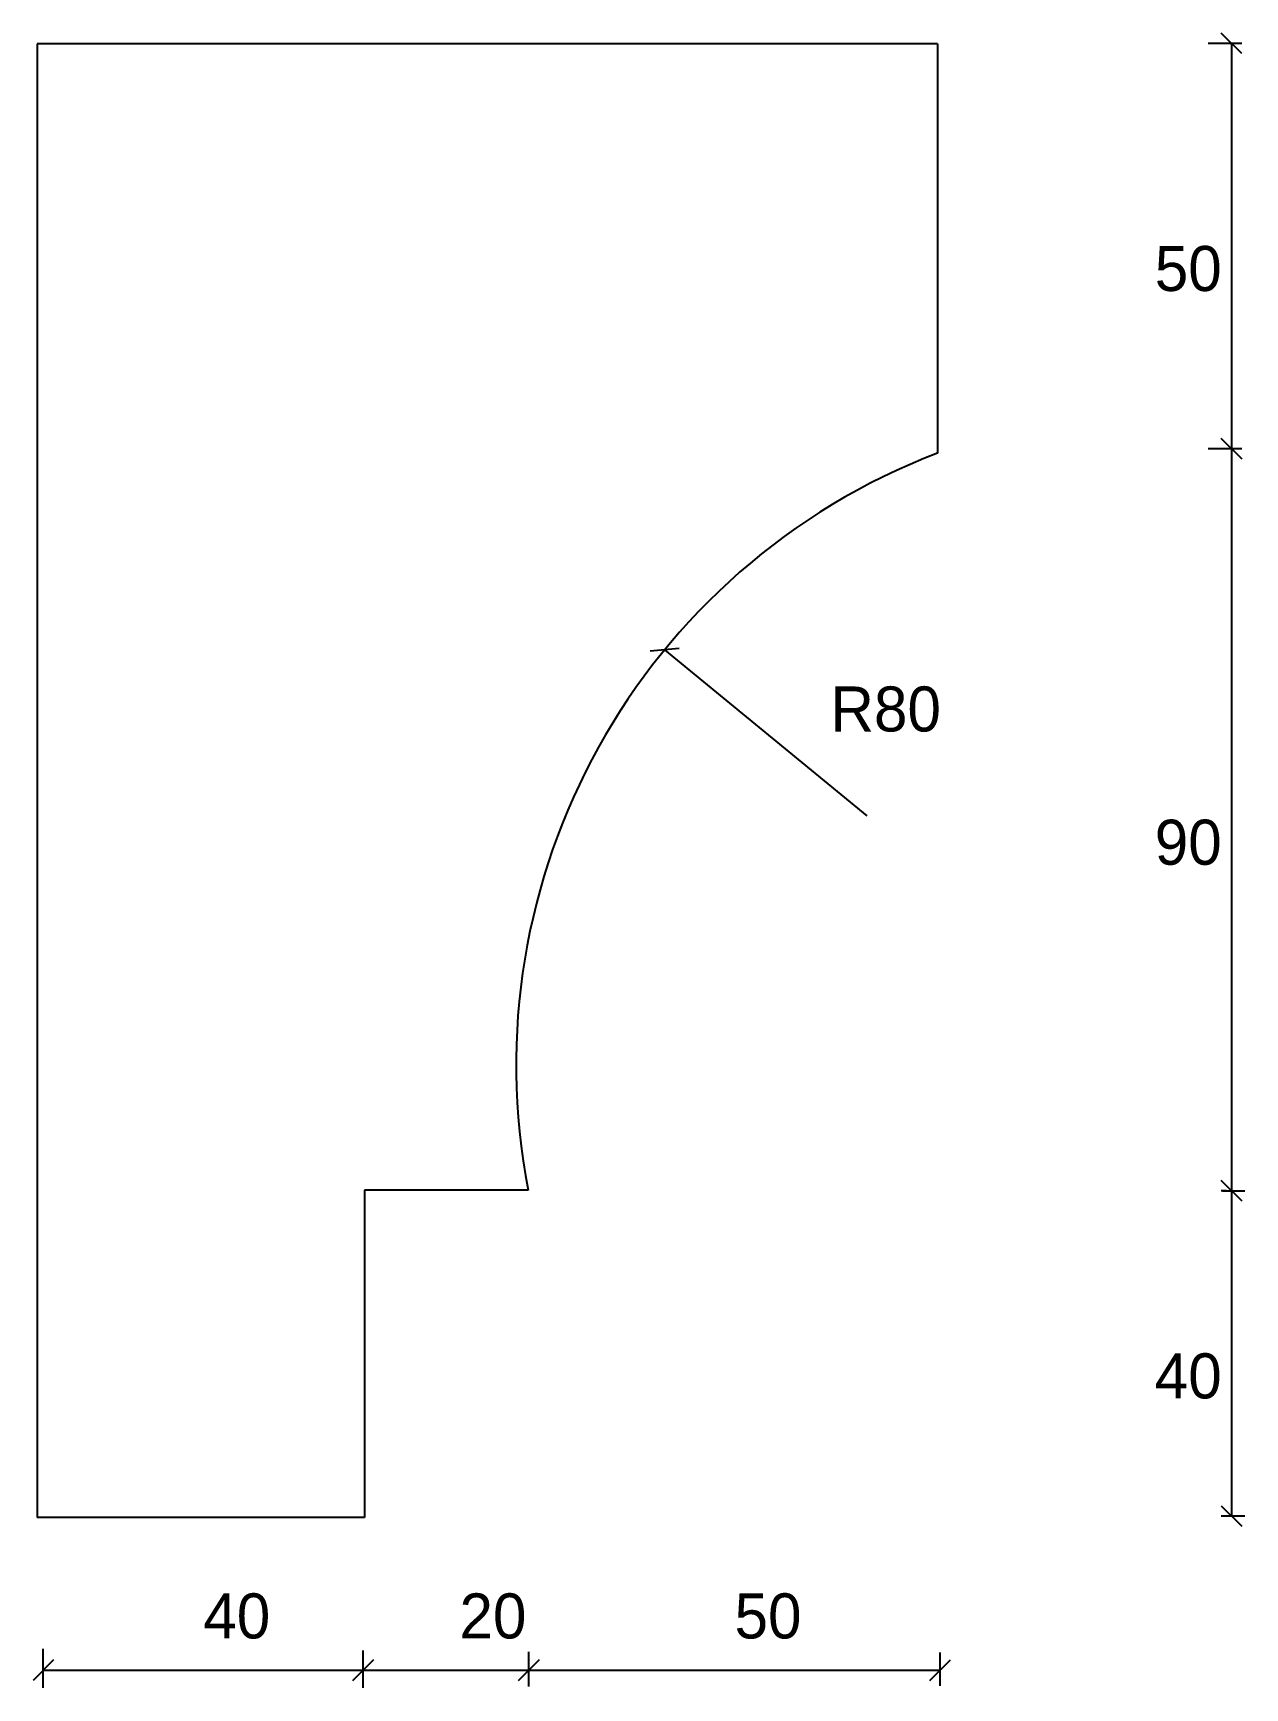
# Model space of a CAD drawing. Header units: metres. Extents: x 144 to 292, y 58 to 260.
import ezdxf

# ---------------------------------------------------------------- set-up
doc = ezdxf.new("R2010")
doc.units = ezdxf.units.M

# ---------------------------------------------------------------- blocks, each defined once
blk = doc.blocks.new('_OBLIQUE')
at = {"color": 0, "linetype": 'BYBLOCK'}
blk.add_line((-0.5, -0.5), (0.5, 0.5), dxfattribs=at)

msp = doc.modelspace()

# ---------------------------------------------------------------- linework, layer by layer
for p, q in [((254.79, 259), (144.79, 259)), ((144.79, 259), (144.79, 79)), ((254.79, 259), (254.79, 209)), ((287.84, 259.06), (291.95, 259.06)), ((290.7, 259.06), (290.7, 209.56)), ((287.84, 209.56), (291.95, 209.56)), ((290.63, 209.56), (291.95, 209.56)), ((290.7, 209.56), (290.7, 118.93)), ((246.2, 164.7), (221.46, 184.99)), ((204.79, 119), (184.79, 119)), ((184.79, 119), (184.79, 79)), ((290.07, 118.93), (289.45, 118.93)), ((289.61, 118.93), (292.33, 118.93)), ((290.7, 118.93), (290.7, 79.19)), ((184.79, 79), (144.79, 79)), ((292.33, 79.19), (289.45, 79.19)), ((145.56, 58.2), (145.56, 62.99)), ((184.63, 58.2), (184.63, 62.78)), ((184.63, 59.59), (184.63, 61.61)), ((204.87, 58.38), (204.87, 62.6)), ((204.87, 60.29), (204.87, 61.61)), ((255.11, 58.47), (255.11, 62.51)), ((145.56, 60.36), (184.63, 60.36)), ((184.63, 60.36), (204.87, 60.36)), ((204.87, 60.36), (255.11, 60.36)), ((204.87, 60.36), (228.87, 60.36))]:
    msp.add_line(p, q)
msp.add_arc((283.32, 134.26), 80, 110.89, 191)

# ---------------------------------------------------------------- block references
at = {"xscale": 2.5, "yscale": 2.5, "zscale": 2.5}
for p, rotation in [((290.7, 259.06), 90), ((290.7, 209.56), 270), ((290.7, 209.56), 90), ((221.46, 184.99), 140.65), ((290.7, 118.93), 90), ((290.7, 118.93), 270), ((290.7, 79.19), 270), ((145.56, 60.36), 180), ((184.63, 60.36), 180), ((204.87, 60.36), 180)]:
    msp.add_blockref('_OBLIQUE', p, dxfattribs=dict(at, rotation=rotation))
for p in [(184.63, 60.36), (204.87, 60.36), (255.11, 60.36)]:
    msp.add_blockref('_OBLIQUE', p, dxfattribs=at)

# ---------------------------------------------------------------- texts
at = {"char_height": 5.5, "attachment_point": 1}
for s, insert in [('\\A1;50', (281.32, 234.31)), ('\\A1;R80', (241.71, 180.51)), ('\\A1;90', (281.32, 164.24)), ('\\A1;40', (281.32, 99.06)), ('\\A1;40', (165.1, 69.74)), ('\\A1;20', (196.39, 69.74)), ('\\A1;50', (229.99, 69.74))]:
    msp.add_mtext(s, dxfattribs=dict(at, insert=insert))

doc.saveas('drawing.dxf')
